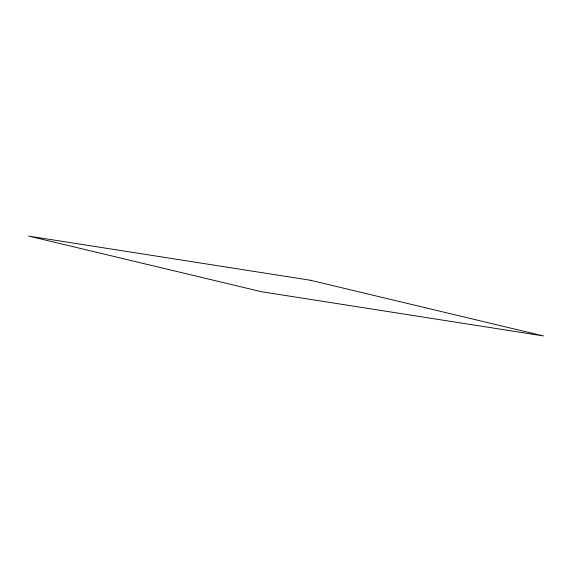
<?xml version="1.0" encoding="UTF-8"?>
<svg xmlns="http://www.w3.org/2000/svg" width="572" height="572" viewBox="0 0 572 572"><rect width="100%" height="100%" fill="white"/><g stroke="black" fill="none" stroke-linecap="round" stroke-linejoin="round"><path stroke-width="0.86" d="M310.267 280.23L28.6 236.072L261.733 291.77L543.4 335.928L310.267 280.23"/></g></svg>
